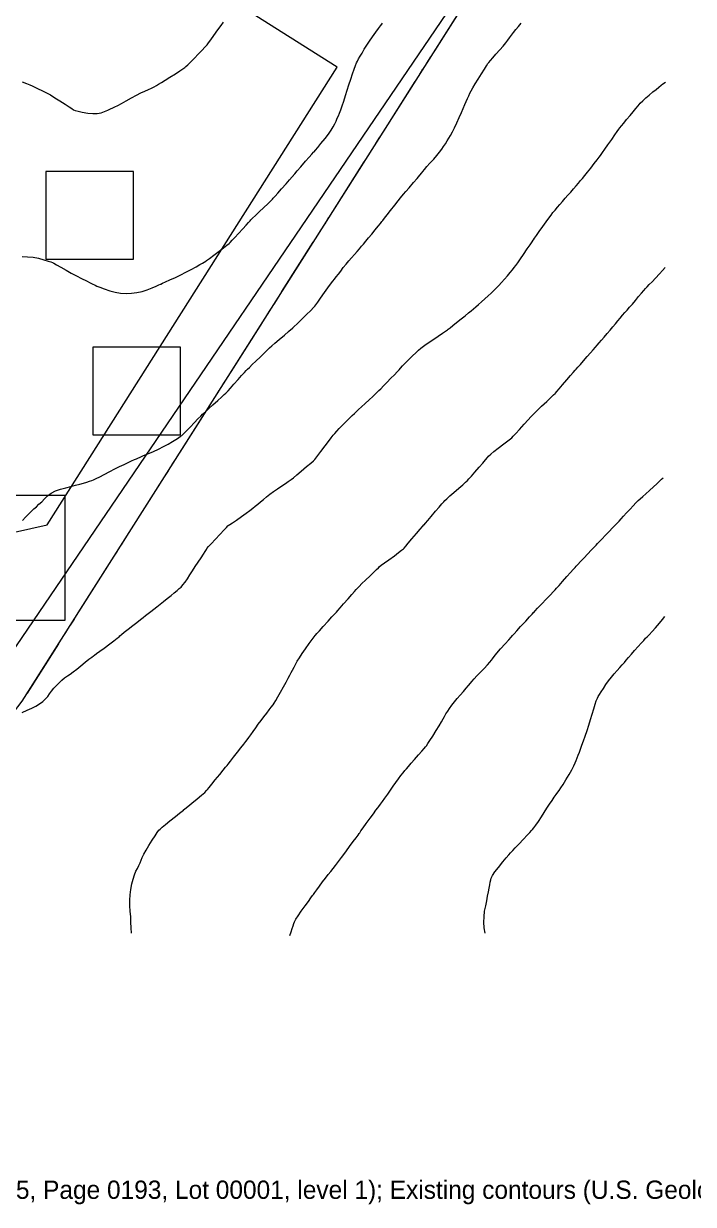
# Model space of a CAD drawing. Extents: x 1167426 to 1167809, y 644566 to 644831.
# Drawn here: x 1167566 to 1167657.5, y 644568.9 to 644730.4 of the extents above; entities that cross this region are included whole.
import ezdxf

# ---------------------------------------------------------------- set-up
doc = ezdxf.new("R2010")
doc.units = 0
doc.linetypes.add('DASHED', pattern=[6, 4, -2])
doc.linetypes.add('PHANTOM', pattern=[13, 8, -1, 1, -1, 1, -1])
for name, color, linetype, lineweight in [('C-ANNO-NPLT', 250, 'Continuous', 0), ('C-SITE-N', 6, 'Continuous', 0), ('C-STRM-AREA', 150, 'PHANTOM', 0), ('C-SWMG', 92, 'Continuous', 0), ('C-TOPO-MAJR-E', 32, 'DASHED', 0), ('L-PLNT-TREE', 90, 'Continuous', 0), ('V-PROP-BNDY', 7, 'Continuous', 0)]:
    doc.layers.add(name, color=color, linetype=linetype, lineweight=lineweight)

msp = doc.modelspace()

# ---------------------------------------------------------------- linework, layer by layer
at = {"layer": 'C-SITE-N'}
for points in [[(1167533.69, 644634.31), (1167451.56, 644682.1), (1167528.24, 644806.15), (1167629.87, 644740.82), (1167561.87, 644640.88), (1167559.79, 644637.99), (1167557.21, 644635.52), (1167554.24, 644633.53), (1167550.95, 644632.1), (1167547.45, 644631.28), (1167543.86, 644631.09), (1167540.29, 644631.55), (1167536.87, 644632.63), (1167533.69, 644634.31)], [(1167545.41, 644656.48), (1167569.17, 644661.81), (1167608.85, 644724.39), (1167520.07, 644780.45), (1167471.28, 644703.49), (1167545.41, 644656.48)]]:
    msp.add_lwpolyline(points, close=True, dxfattribs=at)
at = {"layer": 'C-STRM-AREA'}
msp.add_lwpolyline([(1167531.22, 644629.96), (1167446.77, 644683.51), (1167527.68, 644811.12), (1167633.37, 644744.38), (1167565.72, 644637.69), (1167563.07, 644634.23), (1167559.87, 644631.28), (1167556.2, 644628.93), (1167552.18, 644627.25), (1167547.92, 644626.3), (1167543.57, 644626.1), (1167539.25, 644626.66), (1167535.09, 644627.96), (1167531.22, 644629.96)], close=True, dxfattribs=at)
at = {"layer": 'C-SWMG'}
msp.add_lwpolyline([(1167554.62, 644648.81), (1167571.65, 644648.81), (1167571.65, 644665.84), (1167554.62, 644665.84), (1167554.62, 644648.81)], close=True, dxfattribs=at)
at = {"layer": 'C-TOPO-MAJR-E'}
for points in [[(1167565.75, 644722.39), (1167566.36, 644722.16), (1167566.82, 644721.98), (1167567.14, 644721.84), (1167567.32, 644721.76), (1167567.6, 644721.63), (1167567.97, 644721.45), (1167568.45, 644721.22), (1167569.01, 644720.94), (1167569.62, 644720.61), (1167570.25, 644720.23), (1167570.93, 644719.81), (1167571.63, 644719.35), (1167572.17, 644718.99), (1167572.55, 644718.73), (1167572.76, 644718.59), (1167572.8, 644718.56), (1167573.02, 644718.49), (1167573.41, 644718.4), (1167573.98, 644718.27), (1167574.73, 644718.12), (1167575.41, 644718.05), (1167576.02, 644718.07), (1167576.56, 644718.17), (1167577.04, 644718.36), (1167577.46, 644718.53), (1167577.83, 644718.69), (1167578.16, 644718.84), (1167578.43, 644718.97), (1167578.83, 644719.17), (1167579.34, 644719.44), (1167579.97, 644719.79), (1167580.72, 644720.21), (1167581.4, 644720.57), (1167582.01, 644720.88), (1167582.55, 644721.14), (1167583.02, 644721.34), (1167583.44, 644721.53), (1167583.82, 644721.72), (1167584.14, 644721.9), (1167584.42, 644722.07), (1167584.82, 644722.32), (1167585.33, 644722.64), (1167585.96, 644723.04), (1167586.71, 644723.51), (1167587.3, 644723.89), (1167587.74, 644724.18), (1167588.02, 644724.37), (1167588.15, 644724.48), (1167588.4, 644724.71), (1167588.77, 644725.09), (1167589.27, 644725.59), (1167589.89, 644726.24), (1167590.38, 644726.74), (1167590.73, 644727.12), (1167590.95, 644727.36), (1167591.04, 644727.47), (1167591.23, 644727.73), (1167591.55, 644728.16), (1167591.98, 644728.75), (1167592.52, 644729.5), (1167592.96, 644730.1), (1167593.29, 644730.56)], [(1167565.75, 644698.5), (1167566.5, 644698.49), (1167567.25, 644698.42), (1167568, 644698.27), (1167568.74, 644698.05), (1167569.31, 644697.88), (1167569.69, 644697.77), (1167569.89, 644697.71), (1167569.91, 644697.7), (1167570.1, 644697.59), (1167570.48, 644697.37), (1167571.03, 644697.06), (1167571.76, 644696.63), (1167572.48, 644696.24), (1167573.18, 644695.86), (1167573.87, 644695.51), (1167574.54, 644695.18), (1167575.06, 644694.93), (1167575.44, 644694.74), (1167575.66, 644694.63), (1167575.74, 644694.58), (1167575.98, 644694.48), (1167576.4, 644694.32), (1167576.98, 644694.11), (1167577.73, 644693.84), (1167578.47, 644693.65), (1167579.22, 644693.52), (1167579.97, 644693.47), (1167580.72, 644693.49), (1167581.45, 644693.58), (1167582.17, 644693.73), (1167582.86, 644693.96), (1167583.54, 644694.25), (1167584.07, 644694.48), (1167584.44, 644694.64), (1167584.66, 644694.73), (1167584.73, 644694.75), (1167584.97, 644694.85), (1167585.38, 644695.04), (1167585.96, 644695.31), (1167586.71, 644695.66), (1167587.44, 644696.02), (1167588.15, 644696.38), (1167588.85, 644696.75), (1167589.54, 644697.12), (1167590.06, 644697.41), (1167590.44, 644697.62), (1167590.66, 644697.75), (1167590.72, 644697.79), (1167590.96, 644697.96), (1167591.37, 644698.25), (1167591.95, 644698.68), (1167592.7, 644699.24), (1167593.3, 644699.7), (1167593.75, 644700.05), (1167594.05, 644700.3), (1167594.21, 644700.45), (1167594.47, 644700.73), (1167594.85, 644701.12), (1167595.33, 644701.64), (1167595.92, 644702.28), (1167596.39, 644702.78), (1167596.73, 644703.16), (1167596.95, 644703.4), (1167597.04, 644703.51), (1167597.27, 644703.75), (1167597.65, 644704.11), (1167598.16, 644704.61), (1167598.82, 644705.23), (1167599.34, 644705.72), (1167599.73, 644706.1), (1167599.98, 644706.35), (1167600.1, 644706.48), (1167600.35, 644706.75), (1167600.72, 644707.18), (1167601.23, 644707.75), (1167601.86, 644708.47), (1167602.33, 644709.02), (1167602.66, 644709.39), (1167602.84, 644709.59), (1167602.86, 644709.62), (1167603.04, 644709.83), (1167603.37, 644710.22), (1167603.86, 644710.78), (1167604.5, 644711.53), (1167605.01, 644712.11), (1167605.37, 644712.52), (1167605.59, 644712.76), (1167605.67, 644712.82), (1167605.87, 644713.04), (1167606.19, 644713.42), (1167606.62, 644713.95), (1167607.18, 644714.63), (1167607.64, 644715.24), (1167608.01, 644715.78), (1167608.3, 644716.25), (1167608.49, 644716.64), (1167608.68, 644717.03), (1167608.85, 644717.41), (1167609.01, 644717.77), (1167609.16, 644718.12), (1167609.33, 644718.57), (1167609.52, 644719.12), (1167609.73, 644719.77), (1167609.96, 644720.51), (1167610.2, 644721.26), (1167610.44, 644722.01), (1167610.69, 644722.76), (1167610.94, 644723.51), (1167611.15, 644724.13), (1167611.34, 644724.62), (1167611.49, 644724.99), (1167611.6, 644725.22), (1167611.77, 644725.53), (1167611.98, 644725.9), (1167612.23, 644726.34), (1167612.53, 644726.86), (1167612.87, 644727.4), (1167613.24, 644727.96), (1167613.65, 644728.55), (1167614.1, 644729.17), (1167614.46, 644729.67), (1167614.74, 644730.04), (1167614.92, 644730.3), (1167615.02, 644730.43)], [(1167565.79, 644662.43), (1167566.22, 644662.88), (1167566.63, 644663.29), (1167567.01, 644663.66), (1167567.37, 644664), (1167567.71, 644664.3), (1167568.06, 644664.63), (1167568.43, 644664.99), (1167568.83, 644665.38), (1167569.24, 644665.8), (1167569.74, 644666.16), (1167570.32, 644666.46), (1167570.99, 644666.7), (1167571.74, 644666.89), (1167572.43, 644667.06), (1167573.06, 644667.23), (1167573.63, 644667.38), (1167574.14, 644667.53), (1167574.59, 644667.66), (1167574.96, 644667.78), (1167575.27, 644667.89), (1167575.5, 644667.98), (1167575.87, 644668.15), (1167576.36, 644668.39), (1167576.98, 644668.71), (1167577.73, 644669.1), (1167578.43, 644669.46), (1167579.08, 644669.79), (1167579.69, 644670.08), (1167580.26, 644670.35), (1167580.73, 644670.56), (1167581.1, 644670.74), (1167581.38, 644670.86), (1167581.57, 644670.95), (1167581.89, 644671.09), (1167582.36, 644671.29), (1167582.96, 644671.54), (1167583.71, 644671.86), (1167584.42, 644672.18), (1167585.09, 644672.52), (1167585.71, 644672.86), (1167586.3, 644673.21), (1167586.77, 644673.5), (1167587.15, 644673.74), (1167587.42, 644673.93), (1167587.58, 644674.06), (1167587.85, 644674.31), (1167588.23, 644674.68), (1167588.72, 644675.18), (1167589.31, 644675.8), (1167589.8, 644676.3), (1167590.17, 644676.68), (1167590.44, 644676.94), (1167590.59, 644677.08), (1167590.88, 644677.34), (1167591.29, 644677.72), (1167591.83, 644678.21), (1167592.51, 644678.81), (1167593.03, 644679.29), (1167593.4, 644679.63), (1167593.63, 644679.84), (1167593.7, 644679.92), (1167593.91, 644680.14), (1167594.24, 644680.52), (1167594.7, 644681.04), (1167595.29, 644681.71), (1167595.77, 644682.25), (1167596.15, 644682.66), (1167596.41, 644682.94), (1167596.57, 644683.09), (1167596.85, 644683.36), (1167597.23, 644683.73), (1167597.73, 644684.22), (1167598.34, 644684.81), (1167598.83, 644685.29), (1167599.21, 644685.66), (1167599.46, 644685.91), (1167599.6, 644686.04), (1167599.89, 644686.29), (1167600.32, 644686.67), (1167600.9, 644687.16), (1167601.63, 644687.78), (1167602.18, 644688.25), (1167602.56, 644688.56), (1167602.75, 644688.73), (1167602.77, 644688.75), (1167602.97, 644688.95), (1167603.35, 644689.32), (1167603.91, 644689.87), (1167604.65, 644690.6), (1167605.21, 644691.15), (1167605.58, 644691.52), (1167605.77, 644691.71), (1167605.78, 644691.72), (1167605.92, 644691.91), (1167606.18, 644692.29), (1167606.57, 644692.84), (1167607.1, 644693.58), (1167607.54, 644694.21), (1167607.92, 644694.72), (1167608.22, 644695.12), (1167608.45, 644695.4), (1167608.71, 644695.73), (1167609, 644696.11), (1167609.32, 644696.53), (1167609.67, 644696.99), (1167610.04, 644697.45), (1167610.41, 644697.9), (1167610.8, 644698.35), (1167611.19, 644698.8), (1167611.55, 644699.21), (1167611.88, 644699.58), (1167612.17, 644699.92), (1167612.42, 644700.22), (1167612.74, 644700.6), (1167613.11, 644701.05), (1167613.55, 644701.57), (1167614.04, 644702.16), (1167614.44, 644702.64), (1167614.75, 644703.01), (1167614.96, 644703.28), (1167615.09, 644703.44), (1167615.32, 644703.74), (1167615.68, 644704.2), (1167616.14, 644704.8), (1167616.72, 644705.54), (1167617.17, 644706.12), (1167617.48, 644706.52), (1167617.66, 644706.75), (1167617.7, 644706.8), (1167617.89, 644707.02), (1167618.21, 644707.39), (1167618.68, 644707.92), (1167619.28, 644708.62), (1167619.77, 644709.19), (1167620.15, 644709.63), (1167620.41, 644709.95), (1167620.55, 644710.14), (1167620.78, 644710.43), (1167621.11, 644710.8), (1167621.52, 644711.27), (1167622.03, 644711.82), (1167622.47, 644712.33), (1167622.84, 644712.79), (1167623.15, 644713.2), (1167623.39, 644713.57), (1167623.63, 644713.94), (1167623.87, 644714.31), (1167624.1, 644714.69), (1167624.33, 644715.07), (1167624.59, 644715.55), (1167624.87, 644716.11), (1167625.18, 644716.77), (1167625.51, 644717.52), (1167625.81, 644718.19), (1167626.07, 644718.77), (1167626.29, 644719.28), (1167626.48, 644719.7), (1167626.65, 644720.1), (1167626.83, 644720.48), (1167626.99, 644720.83), (1167627.15, 644721.15), (1167627.39, 644721.58), (1167627.71, 644722.12), (1167628.1, 644722.76), (1167628.57, 644723.51), (1167628.96, 644724.11), (1167629.25, 644724.57), (1167629.45, 644724.89), (1167629.57, 644725.06), (1167629.79, 644725.33), (1167630.11, 644725.7), (1167630.53, 644726.18), (1167631.06, 644726.76), (1167631.51, 644727.27), (1167631.88, 644727.72), (1167632.18, 644728.11), (1167632.4, 644728.43), (1167632.66, 644728.78), (1167632.95, 644729.15), (1167633.27, 644729.55), (1167633.62, 644729.98), (1167633.98, 644730.41)], [(1167565.75, 644636.18), (1167566.44, 644636.46), (1167567.07, 644636.75), (1167567.63, 644637.05), (1167568.14, 644637.35), (1167568.58, 644637.67), (1167568.95, 644638.01), (1167569.26, 644638.36), (1167569.5, 644638.73), (1167569.78, 644639.1), (1167570.09, 644639.47), (1167570.44, 644639.85), (1167570.82, 644640.23), (1167571.2, 644640.58), (1167571.57, 644640.89), (1167571.94, 644641.16), (1167572.31, 644641.4), (1167572.74, 644641.71), (1167573.23, 644642.09), (1167573.79, 644642.53), (1167574.4, 644643.03), (1167574.9, 644643.44), (1167575.27, 644643.73), (1167575.53, 644643.93), (1167575.66, 644644.01), (1167575.94, 644644.22), (1167576.38, 644644.54), (1167576.98, 644644.98), (1167577.73, 644645.54), (1167578.31, 644645.98), (1167578.74, 644646.31), (1167579.01, 644646.53), (1167579.12, 644646.63), (1167579.36, 644646.84), (1167579.73, 644647.14), (1167580.24, 644647.55), (1167580.88, 644648.05), (1167581.44, 644648.49), (1167581.92, 644648.87), (1167582.32, 644649.17), (1167582.63, 644649.42), (1167582.98, 644649.68), (1167583.35, 644649.97), (1167583.76, 644650.28), (1167584.19, 644650.62), (1167584.64, 644650.97), (1167585.11, 644651.35), (1167585.61, 644651.74), (1167586.12, 644652.16), (1167586.56, 644652.52), (1167586.94, 644652.84), (1167587.24, 644653.11), (1167587.48, 644653.32), (1167587.74, 644653.62), (1167588.03, 644654), (1167588.35, 644654.45), (1167588.69, 644654.98), (1167589.05, 644655.53), (1167589.42, 644656.11), (1167589.81, 644656.71), (1167590.22, 644657.33), (1167590.54, 644657.83), (1167590.79, 644658.2), (1167590.95, 644658.45), (1167591.03, 644658.58), (1167591.26, 644658.85), (1167591.64, 644659.27), (1167592.16, 644659.84), (1167592.82, 644660.55), (1167593.33, 644661.1), (1167593.68, 644661.47), (1167593.88, 644661.68), (1167593.93, 644661.71), (1167594.14, 644661.86), (1167594.51, 644662.11), (1167595.05, 644662.48), (1167595.76, 644662.97), (1167596.37, 644663.4), (1167596.88, 644663.77), (1167597.3, 644664.09), (1167597.63, 644664.36), (1167597.98, 644664.64), (1167598.36, 644664.95), (1167598.76, 644665.29), (1167599.18, 644665.64), (1167599.64, 644666.01), (1167600.14, 644666.38), (1167600.69, 644666.76), (1167601.28, 644667.16), (1167601.76, 644667.48), (1167602.13, 644667.73), (1167602.4, 644667.91), (1167602.56, 644668.02), (1167602.87, 644668.27), (1167603.32, 644668.64), (1167603.92, 644669.15), (1167604.66, 644669.78), (1167605.22, 644670.26), (1167605.6, 644670.58), (1167605.79, 644670.74), (1167605.79, 644670.75), (1167605.93, 644670.94), (1167606.21, 644671.31), (1167606.62, 644671.87), (1167607.18, 644672.62), (1167607.64, 644673.23), (1167608.02, 644673.72), (1167608.3, 644674.08), (1167608.5, 644674.31), (1167608.77, 644674.61), (1167609.12, 644674.98), (1167609.56, 644675.43), (1167610.07, 644675.95), (1167610.51, 644676.39), (1167610.89, 644676.76), (1167611.19, 644677.06), (1167611.43, 644677.28), (1167611.75, 644677.58), (1167612.15, 644677.95), (1167612.64, 644678.4), (1167613.21, 644678.93), (1167613.69, 644679.37), (1167614.06, 644679.72), (1167614.34, 644679.99), (1167614.51, 644680.17), (1167614.79, 644680.44), (1167615.16, 644680.82), (1167615.62, 644681.29), (1167616.19, 644681.86), (1167616.66, 644682.34), (1167617.04, 644682.74), (1167617.31, 644683.04), (1167617.5, 644683.26), (1167617.77, 644683.56), (1167618.13, 644683.93), (1167618.59, 644684.38), (1167619.14, 644684.91), (1167619.6, 644685.35), (1167619.97, 644685.71), (1167620.26, 644685.97), (1167620.46, 644686.14), (1167620.8, 644686.39), (1167621.27, 644686.72), (1167621.89, 644687.13), (1167622.63, 644687.62), (1167623.22, 644688.01), (1167623.65, 644688.3), (1167623.92, 644688.49), (1167624.02, 644688.58), (1167624.26, 644688.77), (1167624.64, 644689.07), (1167625.14, 644689.47), (1167625.79, 644689.98), (1167626.34, 644690.42), (1167626.8, 644690.8), (1167627.17, 644691.1), (1167627.45, 644691.34), (1167627.78, 644691.62), (1167628.16, 644691.95), (1167628.58, 644692.32), (1167629.04, 644692.73), (1167629.48, 644693.13), (1167629.88, 644693.5), (1167630.25, 644693.86), (1167630.59, 644694.19), (1167630.94, 644694.56), (1167631.32, 644694.97), (1167631.71, 644695.41), (1167632.12, 644695.89), (1167632.48, 644696.32), (1167632.79, 644696.69), (1167633.05, 644697.01), (1167633.25, 644697.28), (1167633.53, 644697.67), (1167633.88, 644698.18), (1167634.31, 644698.81), (1167634.81, 644699.56), (1167635.2, 644700.13), (1167635.47, 644700.53), (1167635.63, 644700.76), (1167635.67, 644700.81), (1167635.82, 644701.03), (1167636.09, 644701.4), (1167636.47, 644701.93), (1167636.96, 644702.63), (1167637.39, 644703.24), (1167637.77, 644703.75), (1167638.08, 644704.17), (1167638.34, 644704.51), (1167638.63, 644704.86), (1167638.94, 644705.24), (1167639.28, 644705.63), (1167639.64, 644706.05), (1167640.01, 644706.47), (1167640.39, 644706.9), (1167640.76, 644707.33), (1167641.15, 644707.77), (1167641.5, 644708.18), (1167641.82, 644708.55), (1167642.11, 644708.89), (1167642.37, 644709.2), (1167642.69, 644709.59), (1167643.07, 644710.05), (1167643.5, 644710.6), (1167643.98, 644711.22), (1167644.37, 644711.72), (1167644.66, 644712.09), (1167644.85, 644712.34), (1167644.93, 644712.47), (1167645.13, 644712.75), (1167645.43, 644713.19), (1167645.84, 644713.78), (1167646.37, 644714.53), (1167646.79, 644715.13), (1167647.12, 644715.6), (1167647.36, 644715.92), (1167647.5, 644716.1), (1167647.72, 644716.38), (1167648.03, 644716.76), (1167648.41, 644717.23), (1167648.88, 644717.79), (1167649.3, 644718.3), (1167649.68, 644718.75), (1167650, 644719.13), (1167650.28, 644719.46), (1167650.62, 644719.81), (1167651.02, 644720.19), (1167651.48, 644720.58), (1167651.99, 644721.01), (1167652.43, 644721.37), (1167652.81, 644721.68), (1167653.11, 644721.93), (1167653.35, 644722.12), (1167653.71, 644722.35)], [(1167580.7, 644606), (1167580.68, 644606.74), (1167580.64, 644607.49), (1167580.6, 644608.24), (1167580.54, 644608.99), (1167580.48, 644609.74), (1167580.47, 644610.49), (1167580.51, 644611.24), (1167580.61, 644611.98), (1167580.76, 644612.73), (1167580.92, 644613.39), (1167581.1, 644613.97), (1167581.3, 644614.45), (1167581.52, 644614.85), (1167581.71, 644615.24), (1167581.89, 644615.62), (1167582.05, 644615.98), (1167582.18, 644616.33), (1167582.4, 644616.77), (1167582.7, 644617.32), (1167583.08, 644617.97), (1167583.54, 644618.72), (1167583.93, 644619.32), (1167584.24, 644619.77), (1167584.46, 644620.07), (1167584.61, 644620.21), (1167584.91, 644620.47), (1167585.36, 644620.85), (1167585.96, 644621.33), (1167586.71, 644621.93), (1167587.27, 644622.38), (1167587.64, 644622.68), (1167587.83, 644622.83), (1167587.83, 644622.84), (1167588.02, 644622.99), (1167588.4, 644623.29), (1167588.96, 644623.75), (1167589.7, 644624.36), (1167590.29, 644624.85), (1167590.72, 644625.22), (1167590.98, 644625.48), (1167591.09, 644625.62), (1167591.32, 644625.91), (1167591.68, 644626.36), (1167592.16, 644626.95), (1167592.78, 644627.7), (1167593.24, 644628.27), (1167593.56, 644628.67), (1167593.74, 644628.88), (1167593.77, 644628.92), (1167593.93, 644629.12), (1167594.23, 644629.5), (1167594.66, 644630.04), (1167595.21, 644630.75), (1167595.68, 644631.35), (1167596.05, 644631.82), (1167596.34, 644632.18), (1167596.53, 644632.43), (1167596.76, 644632.74), (1167597.03, 644633.11), (1167597.34, 644633.55), (1167597.69, 644634.06), (1167598.05, 644634.56), (1167598.43, 644635.07), (1167598.81, 644635.58), (1167599.21, 644636.08), (1167599.55, 644636.52), (1167599.83, 644636.9), (1167600.06, 644637.21), (1167600.22, 644637.45), (1167600.45, 644637.81), (1167600.74, 644638.31), (1167601.09, 644638.93), (1167601.5, 644639.68), (1167601.86, 644640.32), (1167602.15, 644640.86), (1167602.38, 644641.29), (1167602.55, 644641.62), (1167602.73, 644641.97), (1167602.93, 644642.34), (1167603.15, 644642.74), (1167603.38, 644643.16), (1167603.68, 644643.66), (1167604.06, 644644.23), (1167604.5, 644644.87), (1167605.02, 644645.59), (1167605.41, 644646.14), (1167605.68, 644646.51), (1167605.83, 644646.71), (1167605.85, 644646.74), (1167606.04, 644646.95), (1167606.4, 644647.34), (1167606.91, 644647.91), (1167607.6, 644648.66), (1167608.12, 644649.23), (1167608.48, 644649.63), (1167608.68, 644649.85), (1167608.72, 644649.9), (1167608.91, 644650.11), (1167609.24, 644650.49), (1167609.71, 644651.02), (1167610.33, 644651.72), (1167610.83, 644652.29), (1167611.2, 644652.71), (1167611.45, 644653), (1167611.58, 644653.14), (1167611.84, 644653.4), (1167612.21, 644653.78), (1167612.71, 644654.27), (1167613.34, 644654.87), (1167613.83, 644655.35), (1167614.21, 644655.71), (1167614.46, 644655.95), (1167614.58, 644656.06), (1167614.87, 644656.29), (1167615.31, 644656.62), (1167615.9, 644657.05), (1167616.65, 644657.6), (1167617.23, 644658.03), (1167617.65, 644658.34), (1167617.9, 644658.55), (1167617.98, 644658.63), (1167618.2, 644658.89), (1167618.56, 644659.3), (1167619.06, 644659.89), (1167619.7, 644660.64), (1167620.19, 644661.21), (1167620.52, 644661.6), (1167620.7, 644661.81), (1167620.72, 644661.84), (1167620.9, 644662.05), (1167621.21, 644662.42), (1167621.67, 644662.97), (1167622.28, 644663.68), (1167622.77, 644664.25), (1167623.15, 644664.69), (1167623.4, 644664.98), (1167623.55, 644665.13), (1167623.82, 644665.4), (1167624.24, 644665.77), (1167624.78, 644666.26), (1167625.47, 644666.85), (1167626, 644667.31), (1167626.37, 644667.64), (1167626.59, 644667.83), (1167626.66, 644667.88), (1167626.85, 644668.1), (1167627.19, 644668.47), (1167627.65, 644669.01), (1167628.25, 644669.7), (1167628.74, 644670.27), (1167629.12, 644670.7), (1167629.38, 644671.02), (1167629.52, 644671.2), (1167629.82, 644671.48), (1167630.27, 644671.85), (1167630.86, 644672.32), (1167631.6, 644672.89), (1167632.16, 644673.31), (1167632.54, 644673.6), (1167632.73, 644673.74), (1167632.73, 644673.74), (1167632.9, 644673.93), (1167633.24, 644674.31), (1167633.75, 644674.87), (1167634.42, 644675.61), (1167634.94, 644676.19), (1167635.32, 644676.6), (1167635.54, 644676.84), (1167635.62, 644676.91), (1167635.85, 644677.13), (1167636.24, 644677.51), (1167636.79, 644678.03), (1167637.5, 644678.71), (1167638.04, 644679.23), (1167638.41, 644679.59), (1167638.62, 644679.79), (1167638.66, 644679.83), (1167638.85, 644680.04), (1167639.17, 644680.42), (1167639.63, 644680.96), (1167640.23, 644681.66), (1167640.72, 644682.23), (1167641.09, 644682.66), (1167641.35, 644682.96), (1167641.5, 644683.12), (1167641.74, 644683.38), (1167642.08, 644683.76), (1167642.51, 644684.24), (1167643.03, 644684.83), (1167643.48, 644685.34), (1167643.85, 644685.76), (1167644.15, 644686.11), (1167644.38, 644686.37), (1167644.65, 644686.69), (1167644.97, 644687.07), (1167645.34, 644687.5), (1167645.76, 644687.98), (1167646.16, 644688.44), (1167646.53, 644688.89), (1167646.88, 644689.31), (1167647.21, 644689.71), (1167647.54, 644690.1), (1167647.86, 644690.48), (1167648.17, 644690.84), (1167648.48, 644691.18), (1167648.82, 644691.57), (1167649.2, 644692.01), (1167649.6, 644692.5), (1167650.04, 644693.04), (1167650.42, 644693.5), (1167650.75, 644693.87), (1167651.01, 644694.16), (1167651.22, 644694.37), (1167651.51, 644694.68), (1167651.88, 644695.07), (1167652.34, 644695.56), (1167652.88, 644696.14), (1167653.33, 644696.62), (1167653.67, 644696.99)], [(1167602.35, 644605.66), (1167602.53, 644606.18), (1167602.69, 644606.63), (1167602.82, 644607), (1167602.92, 644607.3), (1167603.01, 644607.53), (1167603.2, 644607.89), (1167603.51, 644608.37), (1167603.93, 644608.99), (1167604.47, 644609.74), (1167604.9, 644610.34), (1167605.23, 644610.8), (1167605.46, 644611.12), (1167605.6, 644611.29), (1167605.8, 644611.56), (1167606.07, 644611.93), (1167606.42, 644612.41), (1167606.83, 644612.99), (1167607.23, 644613.52), (1167607.6, 644614.01), (1167607.95, 644614.44), (1167608.29, 644614.84), (1167608.6, 644615.22), (1167608.89, 644615.59), (1167609.17, 644615.96), (1167609.42, 644616.32), (1167609.73, 644616.75), (1167610.11, 644617.26), (1167610.54, 644617.85), (1167611.04, 644618.51), (1167611.42, 644619.03), (1167611.7, 644619.41), (1167611.86, 644619.63), (1167611.92, 644619.72), (1167612.09, 644619.97), (1167612.39, 644620.38), (1167612.81, 644620.97), (1167613.35, 644621.71), (1167613.79, 644622.32), (1167614.14, 644622.8), (1167614.39, 644623.13), (1167614.55, 644623.33), (1167614.76, 644623.61), (1167615.03, 644623.99), (1167615.35, 644624.45), (1167615.74, 644625), (1167616.12, 644625.54), (1167616.49, 644626.07), (1167616.86, 644626.59), (1167617.22, 644627.09), (1167617.55, 644627.53), (1167617.84, 644627.91), (1167618.08, 644628.22), (1167618.29, 644628.46), (1167618.59, 644628.8), (1167618.96, 644629.23), (1167619.42, 644629.75), (1167619.96, 644630.37), (1167620.39, 644630.87), (1167620.71, 644631.24), (1167620.93, 644631.49), (1167621.04, 644631.62), (1167621.24, 644631.91), (1167621.52, 644632.35), (1167621.9, 644632.94), (1167622.37, 644633.69), (1167622.76, 644634.33), (1167623.08, 644634.87), (1167623.33, 644635.29), (1167623.5, 644635.61), (1167623.7, 644635.96), (1167623.94, 644636.33), (1167624.21, 644636.73), (1167624.52, 644637.16), (1167624.86, 644637.61), (1167625.23, 644638.07), (1167625.64, 644638.55), (1167626.09, 644639.04), (1167626.47, 644639.47), (1167626.79, 644639.85), (1167627.06, 644640.16), (1167627.26, 644640.42), (1167627.55, 644640.75), (1167627.93, 644641.16), (1167628.39, 644641.64), (1167628.93, 644642.2), (1167629.37, 644642.67), (1167629.7, 644643.05), (1167629.93, 644643.33), (1167630.06, 644643.51), (1167630.31, 644643.83), (1167630.68, 644644.28), (1167631.18, 644644.85), (1167631.8, 644645.55), (1167632.28, 644646.09), (1167632.61, 644646.47), (1167632.8, 644646.68), (1167632.83, 644646.72), (1167633.04, 644646.94), (1167633.4, 644647.34), (1167633.92, 644647.91), (1167634.61, 644648.66), (1167635.13, 644649.23), (1167635.49, 644649.61), (1167635.68, 644649.82), (1167635.7, 644649.85), (1167635.89, 644650.05), (1167636.24, 644650.42), (1167636.77, 644650.97), (1167637.46, 644651.69), (1167637.99, 644652.25), (1167638.36, 644652.65), (1167638.58, 644652.88), (1167638.64, 644652.95), (1167638.83, 644653.18), (1167639.17, 644653.55), (1167639.63, 644654.08), (1167640.24, 644654.75), (1167640.73, 644655.3), (1167641.1, 644655.71), (1167641.36, 644656), (1167641.5, 644656.15), (1167641.75, 644656.41), (1167642.1, 644656.79), (1167642.56, 644657.27), (1167643.11, 644657.87), (1167643.58, 644658.37), (1167643.95, 644658.76), (1167644.23, 644659.06), (1167644.43, 644659.26), (1167644.7, 644659.55), (1167645.06, 644659.92), (1167645.49, 644660.38), (1167646.01, 644660.93), (1167646.46, 644661.4), (1167646.84, 644661.79), (1167647.14, 644662.1), (1167647.37, 644662.33), (1167647.65, 644662.63), (1167648, 644663.01), (1167648.41, 644663.45), (1167648.88, 644663.97), (1167649.3, 644664.43), (1167649.67, 644664.81), (1167650, 644665.13), (1167650.28, 644665.39), (1167650.63, 644665.7), (1167651.04, 644666.07), (1167651.52, 644666.51), (1167652.07, 644667), (1167652.53, 644667.43), (1167652.91, 644667.78), (1167653.19, 644668.05), (1167653.4, 644668.26)], [(1167629.07, 644606), (1167628.95, 644606.74), (1167628.9, 644607.49), (1167628.91, 644608.24), (1167628.99, 644608.99), (1167629.14, 644609.74), (1167629.28, 644610.43), (1167629.4, 644611.06), (1167629.51, 644611.63), (1167629.6, 644612.14), (1167629.69, 644612.59), (1167629.76, 644612.96), (1167629.82, 644613.27), (1167629.88, 644613.5), (1167630.07, 644613.87), (1167630.4, 644614.36), (1167630.87, 644614.98), (1167631.47, 644615.73), (1167631.95, 644616.31), (1167632.3, 644616.72), (1167632.52, 644616.97), (1167632.61, 644617.05), (1167632.83, 644617.28), (1167633.18, 644617.65), (1167633.67, 644618.17), (1167634.29, 644618.84), (1167634.79, 644619.37), (1167635.17, 644619.77), (1167635.42, 644620.03), (1167635.54, 644620.15), (1167635.74, 644620.4), (1167636.01, 644620.77), (1167636.35, 644621.27), (1167636.75, 644621.9), (1167637.14, 644622.5), (1167637.52, 644623.07), (1167637.88, 644623.62), (1167638.22, 644624.15), (1167638.52, 644624.59), (1167638.78, 644624.97), (1167639, 644625.27), (1167639.19, 644625.49), (1167639.43, 644625.85), (1167639.74, 644626.34), (1167640.11, 644626.95), (1167640.54, 644627.7), (1167640.9, 644628.34), (1167641.18, 644628.88), (1167641.39, 644629.3), (1167641.52, 644629.62), (1167641.66, 644629.96), (1167641.8, 644630.34), (1167641.95, 644630.74), (1167642.11, 644631.17), (1167642.29, 644631.68), (1167642.5, 644632.27), (1167642.74, 644632.94), (1167643, 644633.69), (1167643.25, 644634.44), (1167643.49, 644635.19), (1167643.71, 644635.94), (1167643.91, 644636.68), (1167644.1, 644637.3), (1167644.26, 644637.78), (1167644.41, 644638.12), (1167644.53, 644638.33), (1167644.71, 644638.62), (1167644.94, 644639), (1167645.23, 644639.45), (1167645.58, 644639.99), (1167645.94, 644640.51), (1167646.32, 644640.99), (1167646.7, 644641.46), (1167647.11, 644641.89), (1167647.47, 644642.3), (1167647.8, 644642.67), (1167648.1, 644643.01), (1167648.36, 644643.33), (1167648.68, 644643.7), (1167649.06, 644644.13), (1167649.49, 644644.63), (1167649.97, 644645.19), (1167650.39, 644645.65), (1167650.74, 644646.03), (1167651.01, 644646.31), (1167651.22, 644646.5), (1167651.51, 644646.8), (1167651.89, 644647.22), (1167652.34, 644647.75), (1167652.89, 644648.39), (1167653.32, 644648.89), (1167653.64, 644649.27)]]:
    msp.add_lwpolyline(points, dxfattribs=at)
at = {"layer": 'L-PLNT-TREE'}
for points in [[(1167568.98, 644698.13), (1167580.98, 644698.13), (1167580.98, 644710.13), (1167568.98, 644710.13), (1167568.98, 644698.13)], [(1167575.41, 644674.13), (1167587.41, 644674.13), (1167587.41, 644686.13), (1167575.41, 644686.13), (1167575.41, 644674.13)]]:
    msp.add_lwpolyline(points, close=True, dxfattribs=at)
at = {"layer": 'V-PROP-BNDY'}
msp.add_lwpolyline([(1167531.22, 644629.96), (1167446.77, 644683.51), (1167527.68, 644811.12), (1167633.37, 644744.38), (1167565.72, 644637.69), (1167563.07, 644634.23), (1167559.87, 644631.28), (1167556.2, 644628.93), (1167552.18, 644627.25), (1167547.92, 644626.3), (1167543.57, 644626.1), (1167539.25, 644626.66), (1167535.09, 644627.96), (1167531.22, 644629.96)], close=True, dxfattribs=at)

# ---------------------------------------------------------------- texts
at = {"layer": 'C-ANNO-NPLT'}
msp.add_text('SOURCES: Parcel boundary — jurisdiction gis (Frederick County — parcels — Plat Book 0005, Page 0193, Lot 00001, level 1); Existing contours (U.S. Geological Survey — 3D Elevation Program — 3DEP bare-earth DEM — MD_Western_2021_D21, level 1)', height=2.5, dxfattribs=at).set_placement((1167426.49, 644569.66))

doc.saveas('drawing.dxf')
